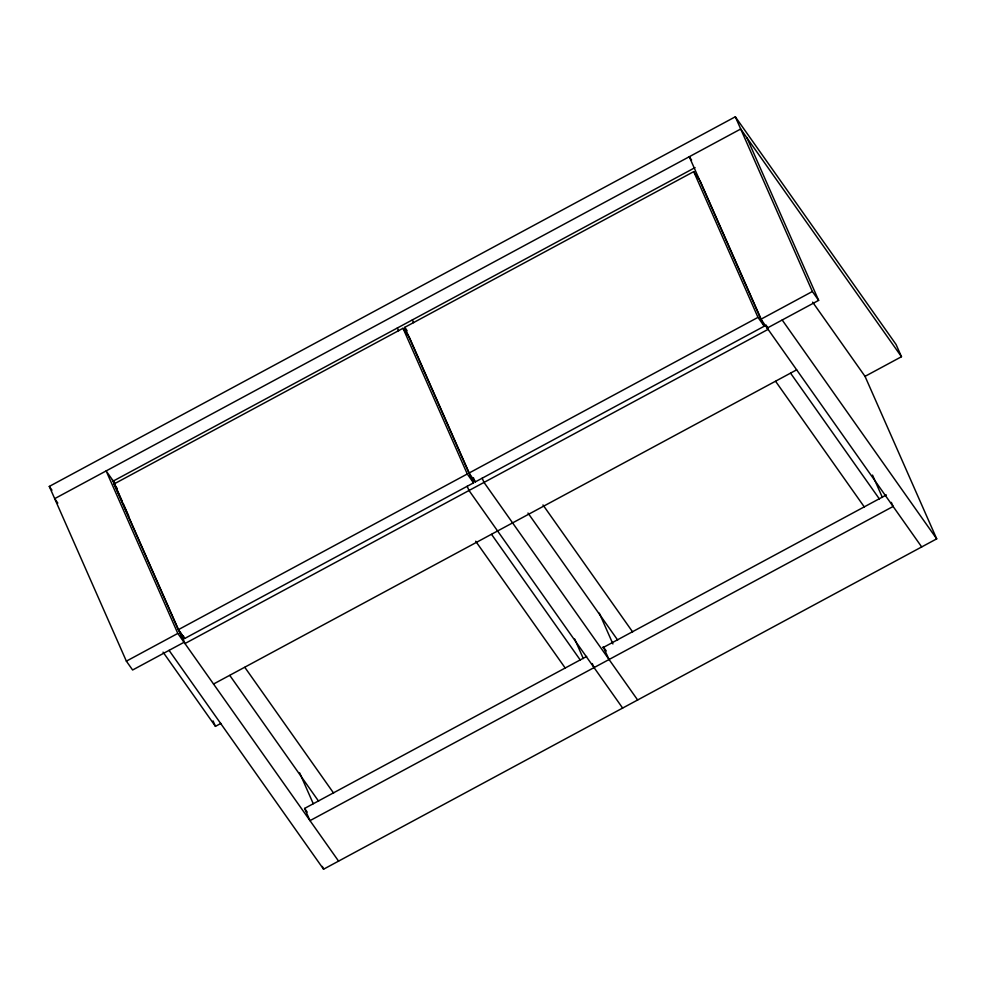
<?xml version="1.0" encoding="UTF-8"?>
<svg xmlns="http://www.w3.org/2000/svg" width="986" height="986" viewBox="0 0 986 986"><rect width="100%" height="100%" fill="white"/><g stroke="black" fill="none" stroke-linecap="round" stroke-linejoin="round"><path stroke-width="1.48" d="M112.392 479.788L184.062 642.28L132.617 669.999L126.368 661.15L49.3 486.418L735.322 116.792L896.077 344.496L901.475 356.722L864.87 376.442M695.056 167.595L113.291 481.045L121.919 500.617M114.031 483.978L403.015 328.276L409.264 337.126L473.539 482.857L184.555 638.558L178.293 629.709L114.031 483.978L117.149 488.415M699.961 180.5L764.236 326.218L475.252 481.932L469.003 473.07L404.728 327.352L693.713 171.638L699.185 179.39M178.293 629.709L467.278 473.995L473.539 482.857M469.003 473.07L757.987 317.369L764.236 326.218M126.368 661.15L177.813 633.419L338.58 861.123M691.605 160.065L689.263 156.737L760.933 319.23L812.378 291.511L818.639 300.373L767.182 328.091L765.949 325.294M213.543 684.025L796.651 369.836M163.06 652.128L215.453 726.349L220.876 723.428M891.319 502.379L893.119 506.459L309.998 820.648L304.6 808.421L586.67 656.442M602.939 647.666L886.365 494.96M169.062 650.366L323.568 869.208L936.7 538.849L865.03 376.356L812.637 302.147M901.475 356.722L740.708 129.018L54.698 498.645L57.817 503.082M782.194 320.006L936.7 538.849M760.933 319.23L921.688 546.934M790.636 373.263L879.401 498.99M775.625 381.348L864.389 507.075M542.99 504.955L632.642 631.94M404.728 327.352L407.07 330.667M527.991 513.04L617.643 640.025M606.267 650.957L603.173 646.816L609.065 659.511M637.634 699.986L484.015 482.413L482.166 478.21M622.634 708.071L469.016 490.498L467.167 486.295M491.57 534.4L580.335 660.127M475.683 541.228L565.335 668.212M115.066 483.559L106.143 470.926L177.813 633.419M244.824 667.349L333.588 793.077M229.812 675.447L318.577 801.162M182.163 634.996L179.563 631.311L184.961 643.55L768.082 329.361L766.282 325.281M304.6 808.421L307.201 812.094M49.3 486.418L51.962 490.19M746.969 137.867L818.639 300.373M735.322 116.792L812.378 291.511M872.511 475.079L882.384 497.449M693.713 171.638L757.987 317.369M599.328 613.144L612.922 643.957M592.278 663.578L594.053 667.596M574.69 639.014L583.318 658.586M412.358 319.908L413.59 322.718M473.391 477.729L475.252 481.932M403.015 328.276L467.278 473.995M397.346 327.993L398.578 330.803M299.658 772.876L313.252 803.689M322.336 866.411L323.568 869.208M183.31 635.76L184.555 638.558M123.151 503.415L128.698 515.998M213.062 720.914L215.453 726.349"/></g></svg>
